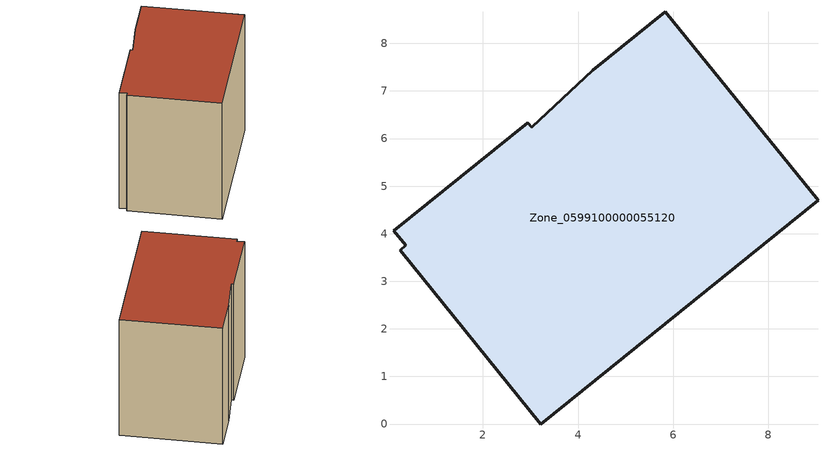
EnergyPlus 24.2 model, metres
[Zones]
Zone_0599100000055120
 floor ground (C_G): 3.02,6.24 4.31,7.44 5.83,8.66 9.04,4.7 3.22,0 0.26,3.65 0.38,3.76 0.12,4.07 2.94,6.34 z0
 wall outside (C_F): 9.04,4.7 5.83,8.66 4.31,7.44 3.02,6.24 2.94,6.34 0.12,4.07 0.38,3.76 0.26,3.65 3.22,0 9.04,4.7 z0:6.92
 roof outside (C_R): 0.38,3.76 0.26,3.65 3.22,0 9.04,4.7 5.83,8.66 4.31,7.44 3.02,6.24 2.94,6.34 0.12,4.07 z6.92
[BUILDING]
Pand.0599100000055120: North Axis=0; Terrain=City; Loads Convergence Tolerance Value=0.04; Temperature Convergence Tolerance Value=0.4; Solar Distribution=FullExterior; Maximum Number of Warmup Days=25; Minimum Number of Warmup Days=1
[Site:Location]
Rotterdam.The.Hague.AP_ZH_NLD Design_Conditions: Latitude=51.96; Longitude=4.45; Time Zone=1; Elevation=-4.5
[SITE:GROUNDTEMPERATURE:BUILDINGSURFACE]
18, 18, 18, 18, 18, 18, 18, 18, 18, 18, 18, 18
[MATERIAL] Thermal Absorptance=0.9; Solar Absorptance=0.7; Visible Absorptance=0.7
Name | Roughness | Thickness | Conductivity | Density | Specific Heat
G.TC.1946 | MediumSmooth | 0.15 | 1 | 540 | 1210
F.TC.1946 | Rough | 0.3 | 0.857143 | 1920 | 840
R.TC.1946 | MediumRough | 0.2 | 0.909091 | 1500 | 1000
[CONSTRUCTION]
C_G: G.TC.1946
C_F: F.TC.1946
C_R: R.TC.1946
[ZONE]
Zone_0599100000055120: Type=1; Multiplier=1; Ceiling Height=Autocalculate; Volume=Autocalculate; Floor Area=autocalculate; Part of Total Floor Area=Yes
[ZONEINFILTRATION:DESIGNFLOWRATE]
Infil_Zone_0599100000055120: Zone or ZoneList or Space or SpaceList=Zone_0599100000055120; Schedule=AlwaysOn; Design Flow Rate Calculation Method=Flow/Area; Flow Rate per Floor Area=0.003; Constant Term Coefficient=1; Temperature Term Coefficient=0; Velocity Term Coefficient=0; Velocity Squared Term Coefficient=0
[HVACTEMPLATE:ZONE:IDEALLOADSAIRSYSTEM]
Zone_0599100000055120: Maximum Heating Supply Air Temperature=50; Minimum Cooling Supply Air Temperature=13; Maximum Heating Supply Air Humidity Ratio=0.0156; Minimum Cooling Supply Air Humidity Ratio=0.0077; Heating Limit=NoLimit; Cooling Limit=NoLimit; Dehumidification Control Type=ConstantSensibleHeatRatio; Cooling Sensible Heat Ratio=0.7; Dehumidification Setpoint=60; Humidification Control Type=None; Humidification Setpoint=30; Outdoor Air Method=None; Outdoor Air Flow Rate per Person=0.00944; Outdoor Air Flow Rate per Zone Floor Area=0; Outdoor Air Flow Rate per Zone=0; Demand Controlled Ventilation Type=None; Outdoor Air Economizer Type=NoEconomizer; Heat Recovery Type=None; Sensible Heat Recovery Effectiveness=0.7; Latent Heat Recovery Effectiveness=0.65
[ZONECONTROL:THERMOSTAT]
ThermostatControl_Zone_0599100000055120: Zone or ZoneList=Zone_0599100000055120; Control Type Schedule=DualSetpointControlType; Control 1=Thermostat_Zone_0599100000055120; Temperature Difference Between Cutout And Setpoint=0
[THERMOSTATSETPOINT:DUALSETPOINT]
Thermostat_Zone_0599100000055120: Heating Setpoint Temperature Schedule=HeatingSetpoint_Zone_0599100000055120; Cooling Setpoint Temperature Schedule=CoolingSetpoint_Zone_0599100000055120
[SCHEDULE:COMPACT]
HeatingSetpoint_Zone_0599100000055120: Through: 12/31, For: AllDays, Until: 24:00, 21
CoolingSetpoint_Zone_0599100000055120: Through: 12/31, For: AllDays, Until: 24:00, 24
DualSetpointControlType: Through: 12/31, For: AllDays, Until: 24:00, 4
AlwaysOn: Through: 12/31, For: AllDays, Until: 24:00, 1
